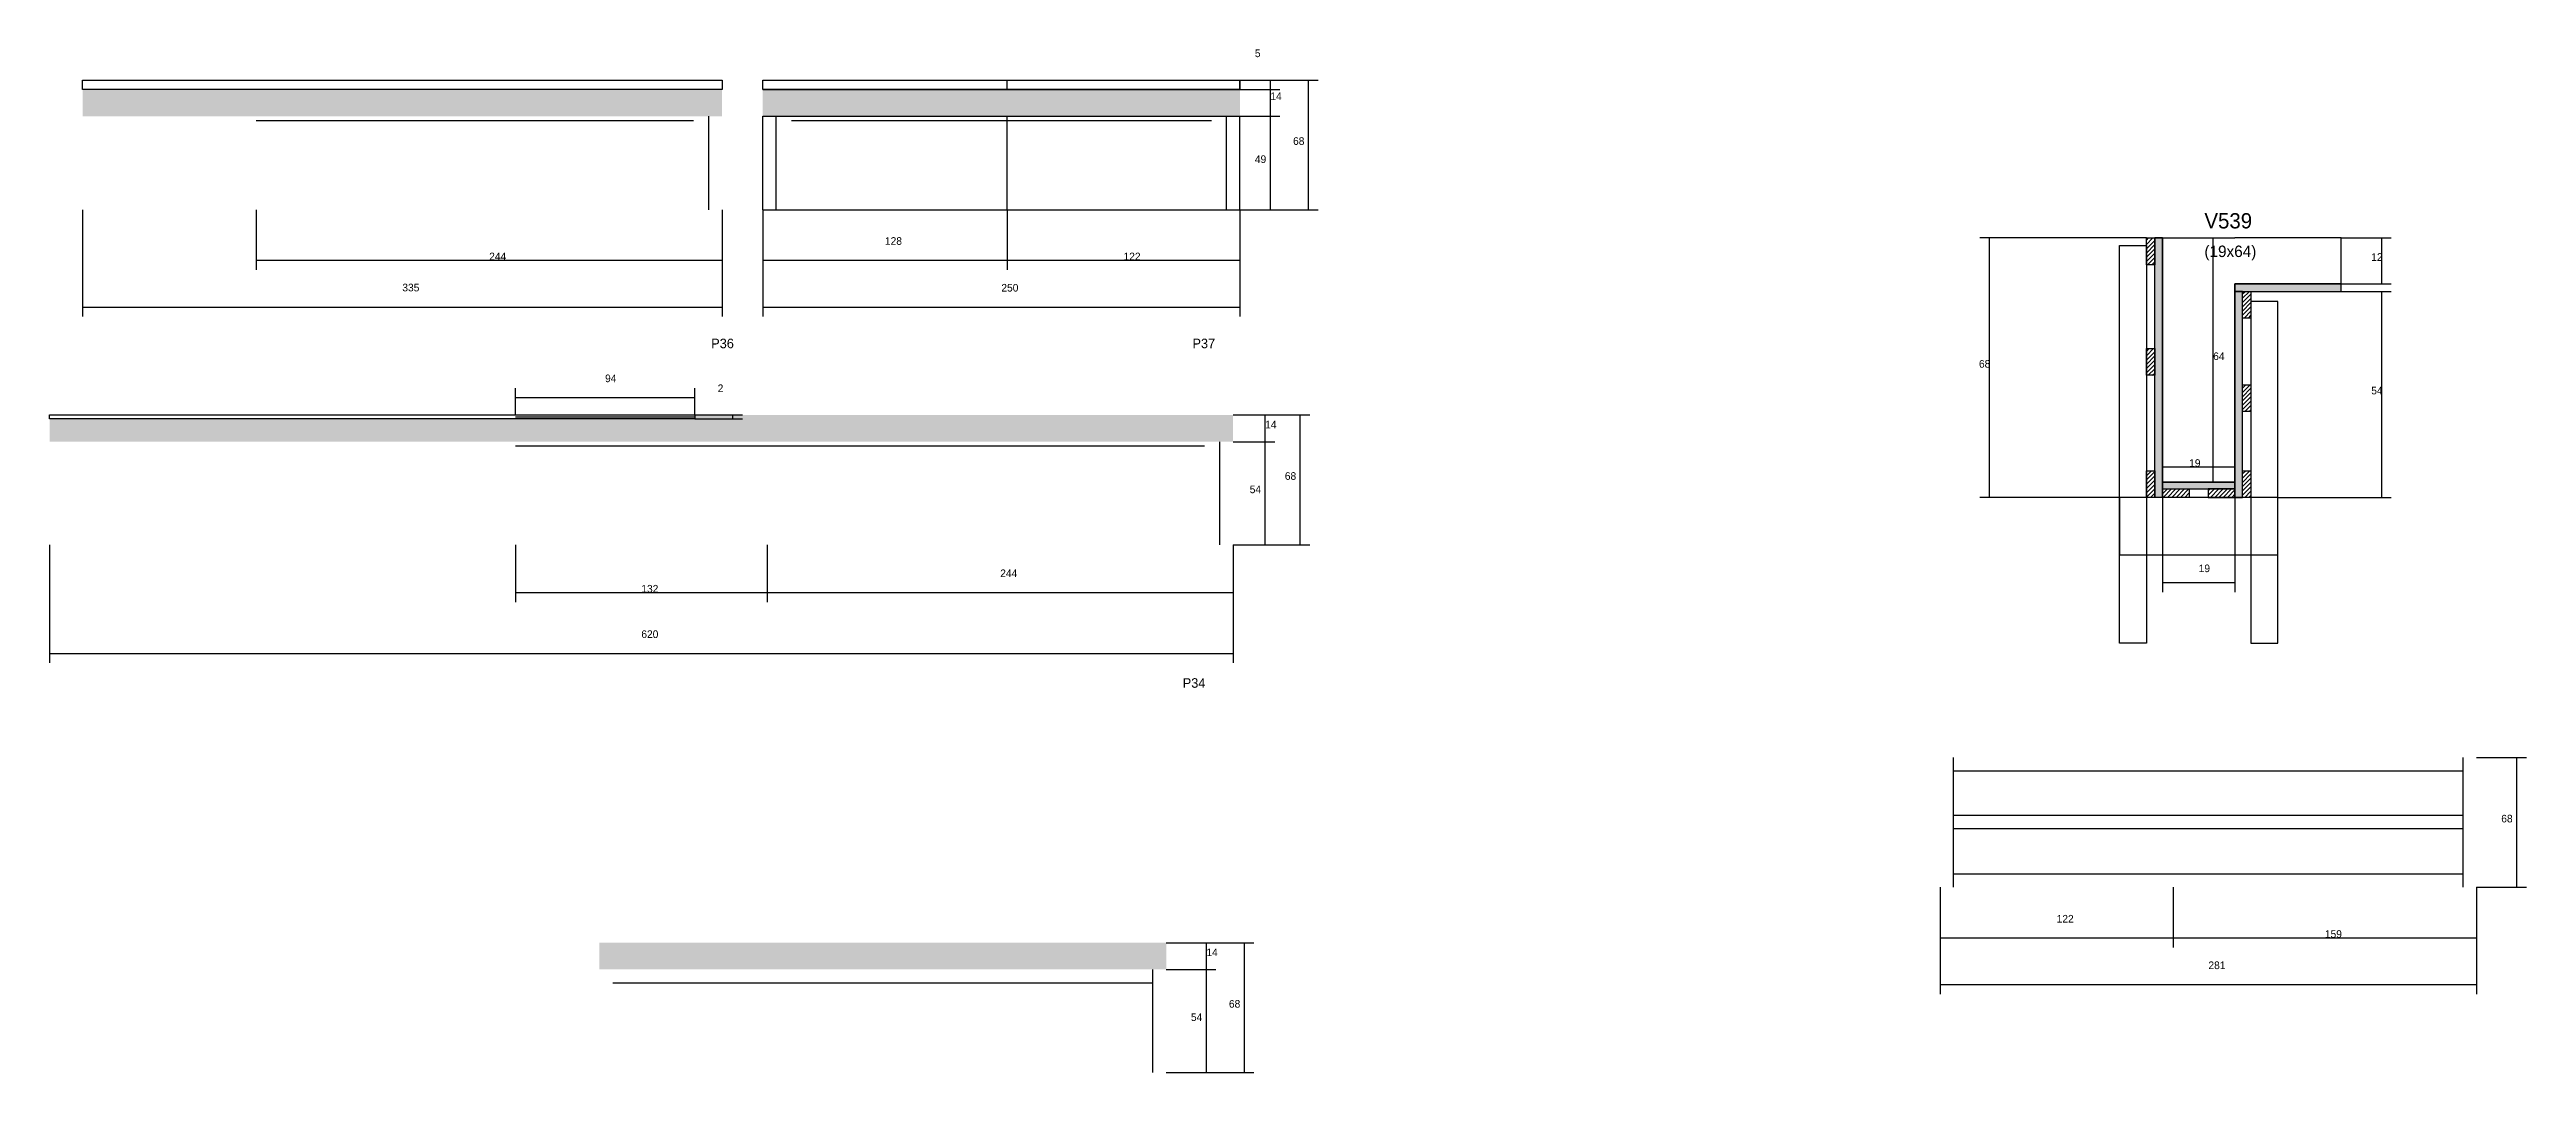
# Model space of a CAD drawing. Header units: metres. Extents: x 2369 to 3667, y -5994 to -5458.
import ezdxf

# ---------------------------------------------------------------- set-up
doc = ezdxf.new("R2010")
doc.units = ezdxf.units.M
for name, color, linetype in [('CONCRETO', 251, 'Continuous'), ('COTA', 241, 'Continuous'), ('Hachura', 253, 'Continuous'), ('Madeira', 126, 'Continuous'), ('NOMENCLATURA', 7, 'Continuous'), ('Painéis', 200, 'Continuous'), ('SARR_2.2x7', 40, 'Continuous'), ('SARR_3.5x7', 81, 'Continuous'), ('SARR_EDITAR', 141, 'Continuous'), ('Texto Seção', 7, 'Continuous')]:
    doc.layers.add(name, color=color, linetype=linetype)

msp = doc.modelspace()

# ---------------------------------------------------------------- hatches: boundary and pattern name
at = {"layer": 'COTA'}
h = msp.add_hatch(dxfattribs=at)
h.set_pattern_fill('AR-CONC', scale=0.03)
h.paths.add_polyline_path([(2386.4, -5492.7), (2386.4, -5478.7), (2386.4, -5478.7), (2721.4, -5478.7), (2721.4, -5478.7), (2721.4, -5492.7), (2721.4, -5492.7), (2386.4, -5492.7)])
h = msp.add_hatch(dxfattribs=at)
h.set_pattern_fill('AR-CONC', scale=0.03)
h.paths.add_polyline_path([(2742.7, -5478.7), (2742.7, -5492.7), (2742.7, -5492.7), (2992.7, -5492.7), (2992.7, -5492.7), (2992.7, -5478.7), (2992.7, -5478.7), (2742.7, -5478.7)])
h = msp.add_hatch(dxfattribs=at)
h.set_pattern_fill('AR-CONC', scale=0.03)
h.paths.add_polyline_path([(2707.1, -5651.3), (2707.1, -5649.3), (2707.1, -5649.3), (2989.1, -5649.3), (2989.1, -5649.3), (2989.1, -5663.3), (2989.1, -5663.3), (2369.1, -5663.3), (2369.1, -5663.3), (2369.1, -5651.3), (2369.1, -5651.3), (2707.1, -5651.3)])
h = msp.add_hatch(dxfattribs=at)
h.set_pattern_fill('AR-CONC', scale=0.03)
h.paths.add_polyline_path([(2954.1, -5940), (2954.1, -5926), (2954.1, -5926), (2657.1, -5926), (2657.1, -5926), (2657.1, -5940), (2657.1, -5940), (2954.1, -5940)])
at = {"layer": 'Hachura'}
h = msp.add_hatch(dxfattribs=at)
h.set_pattern_fill('ANSI31', scale=0.5)
h.paths.add_polyline_path([(3467.5, -5556.5), (3471.9, -5556.5), (3471.9, -5556.5), (3471.9, -5570.5), (3471.9, -5570.5), (3467.5, -5570.5), (3467.5, -5570.5), (3467.5, -5556.5)])
h = msp.add_hatch(color=8, dxfattribs=at)
h.dxf.hatch_style = 1
h.paths.add_polyline_path([(3471.9, -5556.5), (3475.9, -5556.5), (3475.9, -5556.5), (3475.9, -5692.5), (3475.9, -5692.5), (3471.9, -5692.5), (3471.9, -5692.5), (3471.9, -5556.5)])
h = msp.add_hatch(color=8, dxfattribs=at)
h.dxf.hatch_style = 1
h.paths.add_polyline_path([(3569.5, -5584.5), (3569.5, -5580.5), (3569.5, -5580.5), (3513.9, -5580.5), (3513.9, -5580.5), (3513.9, -5584.5), (3513.9, -5584.5), (3569.5, -5584.5)])
h = msp.add_hatch(color=8, dxfattribs=at)
h.dxf.hatch_style = 1
h.paths.add_polyline_path([(3517.9, -5584.5), (3513.9, -5584.5), (3513.9, -5584.5), (3513.9, -5692.5), (3513.9, -5692.5), (3517.9, -5692.5), (3517.9, -5692.5), (3517.9, -5584.5)])
h = msp.add_hatch(dxfattribs=at)
h.set_pattern_fill('ANSI31', scale=0.5)
h.paths.add_polyline_path([(3517.9, -5584.5), (3522.3, -5584.5), (3522.3, -5584.5), (3522.3, -5598.5), (3522.3, -5598.5), (3517.9, -5598.5), (3517.9, -5598.5), (3517.9, -5584.5)])
h = msp.add_hatch(dxfattribs=at)
h.set_pattern_fill('ANSI31', scale=0.5)
h.paths.add_polyline_path([(3467.5, -5614.5), (3471.9, -5614.5), (3471.9, -5614.5), (3471.9, -5628.5), (3471.9, -5628.5), (3467.5, -5628.5), (3467.5, -5628.5), (3467.5, -5614.5)])
h = msp.add_hatch(dxfattribs=at)
h.set_pattern_fill('ANSI31', scale=0.5)
h.paths.add_polyline_path([(3517.9, -5633.5), (3522.3, -5633.5), (3522.3, -5633.5), (3522.3, -5647.5), (3522.3, -5647.5), (3517.9, -5647.5), (3517.9, -5647.5), (3517.9, -5633.5)])
h = msp.add_hatch(dxfattribs=at)
h.set_pattern_fill('ANSI31', scale=0.5)
h.paths.add_polyline_path([(3467.5, -5678.5), (3471.9, -5678.5), (3471.9, -5678.5), (3471.9, -5692.5), (3471.9, -5692.5), (3467.5, -5692.5), (3467.5, -5692.5), (3467.5, -5678.5)])
h = msp.add_hatch(dxfattribs=at)
h.set_pattern_fill('ANSI31', scale=0.5)
h.paths.add_polyline_path([(3517.9, -5678.5), (3522.3, -5678.5), (3522.3, -5678.5), (3522.3, -5692.5), (3522.3, -5692.5), (3517.9, -5692.5), (3517.9, -5692.5), (3517.9, -5678.5)])
h = msp.add_hatch(color=8, dxfattribs=at)
h.dxf.hatch_style = 1
h.paths.add_polyline_path([(3513.9, -5688.1), (3513.9, -5684.5), (3513.9, -5684.5), (3475.9, -5684.5), (3475.9, -5684.5), (3475.9, -5688.1), (3475.9, -5688.1), (3513.9, -5688.1)])
h = msp.add_hatch(dxfattribs=at)
h.set_pattern_fill('ANSI31', scale=0.5)
h.paths.add_polyline_path([(3475.9, -5692.5), (3475.9, -5688.1), (3475.9, -5688.1), (3489.9, -5688.1), (3489.9, -5688.1), (3489.9, -5692.5), (3489.9, -5692.5), (3475.9, -5692.5)])
h = msp.add_hatch(dxfattribs=at)
h.set_pattern_fill('ANSI31', scale=0.5)
h.paths.add_polyline_path([(3513.9, -5692.5), (3513.9, -5688.1), (3513.9, -5688.1), (3499.9, -5688.1), (3499.9, -5688.1), (3499.9, -5692.5), (3499.9, -5692.5), (3513.9, -5692.5)])

# ---------------------------------------------------------------- linework, layer by layer
at = {"layer": 'CONCRETO'}
for points in [[(3513.9, -5580.5), (3513.9, -5582.5), (3513.9, -5582.5), (3513.9, -5684.5), (3475.9, -5684.5), (3475.9, -5556.5), (3471.9, -5556.5), (3471.9, -5556.5), (3513.9, -5556.5), (3513.9, -5556.5)], [(3475.9, -5580.5), (3475.9, -5580.5), (3475.9, -5612.5), (3475.9, -5612.5), (3475.9, -5684.5), (3513.9, -5684.5), (3513.9, -5580.5), (3569.5, -5580.5), (3569.5, -5556.5), (3513.9, -5556.5)]]:
    msp.add_lwpolyline(points, dxfattribs=at)
at = {"layer": 'COTA'}
for p, q in [((2992.7, -5473.7), (3033.6, -5473.7)), ((2992.7, -5473.7), (3013.6, -5473.7)), ((3008.6, -5478.7), (3008.6, -5473.7)), ((3028.6, -5541.7), (3028.6, -5473.7)), ((2992.7, -5478.7), (3013.6, -5478.7)), ((3008.6, -5492.7), (3008.6, -5478.7)), ((3008.6, -5478.7), (3013.6, -5478.7)), ((2992.7, -5492.7), (3013.6, -5492.7)), ((3008.6, -5541.7), (3008.6, -5492.7)), ((3008.6, -5492.7), (3013.6, -5492.7)), ((2386.4, -5541.7), (2386.4, -5597.7)), ((2477.4, -5541.7), (2477.4, -5573.2)), ((2721.4, -5541.7), (2721.4, -5573.2)), ((2721.4, -5541.7), (2721.4, -5597.7)), ((2742.7, -5541.7), (2742.7, -5573.2)), ((2742.7, -5541.7), (2742.7, -5597.7)), ((2870.7, -5541.7), (2870.7, -5573.2)), ((2870.7, -5541.7), (2870.7, -5573.2)), ((2992.7, -5541.7), (2992.7, -5573.2)), ((2992.7, -5541.7), (2992.7, -5597.7)), ((2992.7, -5541.7), (3013.6, -5541.7)), ((2992.7, -5541.7), (3033.6, -5541.7)), ((3467.5, -5556.5), (3380.3, -5556.5)), ((3385.3, -5692.5), (3385.3, -5556.5)), ((3475.9, -5556.5), (3507.5, -5556.5)), ((3502.5, -5684.5), (3502.5, -5556.5)), ((3569.5, -5556.5), (3595.8, -5556.5)), ((3590.8, -5580.5), (3590.8, -5556.5)), ((2477.4, -5568.2), (2721.4, -5568.2)), ((2742.7, -5568.2), (2870.7, -5568.2)), ((2870.7, -5568.2), (2992.7, -5568.2)), ((3531.9, -5584.5), (3595.8, -5584.5)), ((3569.5, -5580.5), (3595.8, -5580.5)), ((3590.8, -5692.5), (3590.8, -5584.5)), ((2386.4, -5592.7), (2721.4, -5592.7)), ((2742.7, -5592.7), (2992.7, -5592.7)), ((2707.1, -5649.3), (2732.1, -5649.3)), ((2707.1, -5651.3), (2732.1, -5651.3)), ((2727.1, -5651.3), (2727.1, -5649.3)), ((2989.1, -5649.3), (3010.9, -5649.3)), ((2989.1, -5649.3), (3029.3, -5649.3)), ((3005.9, -5663.3), (3005.9, -5649.3)), ((3024.3, -5717.3), (3024.3, -5649.3)), ((2989.1, -5663.3), (3010.9, -5663.3)), ((2989.1, -5663.3), (3010.9, -5663.3)), ((3005.9, -5717.3), (3005.9, -5663.3)), ((3475.9, -5692.5), (3475.9, -5671.5)), ((3475.9, -5676.5), (3513.9, -5676.5)), ((3513.9, -5692.5), (3513.9, -5671.5)), ((3453.5, -5692.5), (3380.3, -5692.5)), ((3475.9, -5684.5), (3507.5, -5684.5)), ((3475.9, -5692.5), (3475.9, -5742.2)), ((3513.9, -5692.5), (3513.9, -5742.2)), ((3536.3, -5692.5), (3595.8, -5692.5)), ((2369.1, -5717.3), (2369.1, -5779.3)), ((2613.1, -5717.3), (2613.1, -5747.4)), ((2745.1, -5717.3), (2745.1, -5747.4)), ((2745.1, -5717.3), (2745.1, -5747.4)), ((2989.1, -5717.3), (2989.1, -5747.4)), ((2989.1, -5717.3), (2989.1, -5779.3)), ((2989.1, -5717.3), (3010.9, -5717.3)), ((2989.1, -5717.3), (3029.3, -5717.3)), ((2613.1, -5742.4), (2745.1, -5742.4)), ((2745.1, -5742.4), (2989.1, -5742.4)), ((3475.9, -5737.2), (3513.9, -5737.2)), ((2369.1, -5774.3), (2989.1, -5774.3)), ((3640.5, -5828.9), (3666.6, -5828.9)), ((3661.6, -5896.9), (3661.6, -5828.9)), ((3359.5, -5896.9), (3359.5, -5928.4)), ((3359.5, -5896.9), (3359.5, -5952.9)), ((3481.5, -5896.9), (3481.5, -5928.4)), ((3481.5, -5896.9), (3481.5, -5928.4)), ((3640.5, -5896.9), (3640.5, -5928.4)), ((3640.5, -5896.9), (3640.5, -5952.9)), ((3640.5, -5896.9), (3666.6, -5896.9)), ((2954.1, -5926), (2980.1, -5926)), ((2954.1, -5926), (3000, -5926)), ((2975.1, -5940), (2975.1, -5926)), ((2995, -5994), (2995, -5926)), ((3359.5, -5923.4), (3481.5, -5923.4)), ((3481.5, -5923.4), (3640.5, -5923.4)), ((2954.1, -5940), (2980.1, -5940)), ((2954.1, -5940), (2980.1, -5940)), ((2975.1, -5994), (2975.1, -5940)), ((3359.5, -5947.9), (3640.5, -5947.9)), ((2954.1, -5994), (2980.1, -5994)), ((2954.1, -5994), (3000, -5994))]:
    msp.add_line(p, q, dxfattribs=at)
at = {"layer": 'Madeira'}
for points in [[(3467.5, -5556.5), (3471.9, -5556.5), (3471.9, -5570.5), (3467.5, -5570.5)], [(3517.9, -5584.5), (3522.3, -5584.5), (3522.3, -5598.5), (3517.9, -5598.5)], [(3467.5, -5614.5), (3471.9, -5614.5), (3471.9, -5628.5), (3467.5, -5628.5)], [(3517.9, -5633.5), (3522.3, -5633.5), (3522.3, -5647.5), (3517.9, -5647.5)], [(3467.5, -5678.5), (3471.9, -5678.5), (3471.9, -5692.5), (3467.5, -5692.5)], [(3517.9, -5678.5), (3522.3, -5678.5), (3522.3, -5692.5), (3517.9, -5692.5)], [(3475.9, -5692.5), (3475.9, -5688.1), (3489.9, -5688.1), (3489.9, -5692.5)], [(3513.9, -5692.5), (3513.9, -5688.1), (3499.9, -5688.1), (3499.9, -5692.5)]]:
    msp.add_lwpolyline(points, close=True, dxfattribs=at)
at = {"layer": 'Painéis'}
for p, q in [((2742.7, -5473.7), (2992.7, -5473.7)), ((2870.7, -5478.7), (2870.7, -5473.7)), ((2992.7, -5478.7), (2992.7, -5473.7)), ((2742.7, -5478.7), (2992.7, -5478.7)), ((2742.7, -5492.7), (2992.7, -5492.7)), ((2742.7, -5541.7), (2742.7, -5492.7)), ((2870.7, -5541.7), (2870.7, -5492.7)), ((2992.7, -5541.7), (2992.7, -5492.7)), ((2742.7, -5541.7), (2992.7, -5541.7)), ((2613.1, -5649.3), (2613.1, -5635.2)), ((2613.1, -5640.2), (2707.1, -5640.2)), ((2707.1, -5649.3), (2707.1, -5635.2))]:
    msp.add_line(p, q, dxfattribs=at)
for points in [[(2386.4, -5473.7), (2721.4, -5473.7), (2721.4, -5478.7), (2386.4, -5478.7)], [(2742.7, -5473.7), (2992.7, -5473.7), (2992.7, -5478.7), (2742.7, -5478.7)], [(3471.9, -5556.5), (3475.9, -5556.5), (3475.9, -5692.5), (3471.9, -5692.5)], [(3569.5, -5584.5), (3569.5, -5580.5), (3513.9, -5580.5), (3513.9, -5584.5)], [(3517.9, -5584.5), (3513.9, -5584.5), (3513.9, -5692.5), (3517.9, -5692.5)], [(2369.1, -5649.3), (2707.1, -5649.3), (2707.1, -5651.3), (2369.1, -5651.3)], [(3513.9, -5688.1), (3513.9, -5684.5), (3475.9, -5684.5), (3475.9, -5688.1)]]:
    msp.add_lwpolyline(points, close=True, dxfattribs=at)
at = {"layer": 'SARR_2.2x7'}
for p, q in [((2477.4, -5494.9), (2706.4, -5494.9)), ((2714.4, -5541.7), (2714.4, -5492.7)), ((2749.7, -5541.7), (2749.7, -5492.7)), ((2757.7, -5494.9), (2870.7, -5494.9)), ((2870.7, -5494.9), (2977.7, -5494.9)), ((2985.7, -5541.7), (2985.7, -5492.7)), ((2613.1, -5665.5), (2745.1, -5665.5)), ((2745.1, -5665.5), (2974.1, -5665.5)), ((2982.1, -5717.3), (2982.1, -5663.3)), ((3366.5, -5896.9), (3366.5, -5828.9)), ((3366.5, -5835.9), (3481.5, -5835.9)), ((3481.5, -5835.9), (3633.5, -5835.9)), ((3633.5, -5896.9), (3633.5, -5828.9)), ((3366.5, -5859.1), (3481.5, -5859.1)), ((3481.5, -5859.1), (3633.5, -5859.1)), ((3366.5, -5866.1), (3481.5, -5866.1)), ((3481.5, -5866.1), (3633.5, -5866.1)), ((3366.5, -5889.9), (3481.5, -5889.9)), ((3481.5, -5889.9), (3633.5, -5889.9)), ((2947.1, -5994), (2947.1, -5940)), ((2664.1, -5947), (2805.6, -5947)), ((2805.6, -5947), (2947.1, -5947))]:
    msp.add_line(p, q, dxfattribs=at)
at = {"layer": 'SARR_3.5x7'}
for points in [[(3453.5, -5560.4), (3467.5, -5560.4), (3467.5, -5769), (3453.5, -5769)], [(3536.3, -5589.8), (3522.3, -5589.8), (3522.3, -5769), (3536.3, -5769)], [(3536.3, -5692.5), (3453.5, -5692.5), (3453.5, -5722.6), (3536.3, -5722.6)]]:
    msp.add_lwpolyline(points, close=True, dxfattribs=at)
at = {"layer": 'SARR_EDITAR'}
msp.add_line((2613.1, -5650.3), (2707.1, -5650.3), dxfattribs=at)

# ---------------------------------------------------------------- texts
at = {"layer": 'COTA'}
for s, p in [('5', (3000.5, -5461.7)), ('14', (3008.6, -5484.2)), ('49', (3000.5, -5517.2)), ('68', (3020.5, -5507.7)), ('244', (2599.4, -5568.2)), ('128', (2806.7, -5560.1)), ('122', (2931.7, -5568.2)), ('12', (3585.3, -5568.5)), ('335', (2553.9, -5584.5)), ('250', (2867.7, -5584.6)), ('64', (3502.5, -5620.5)), ('68', (3379.8, -5624.5)), ('2', (2719.1, -5637.3)), ('54', (3585.3, -5638.5)), ('14', (3005.9, -5656.3)), ('68', (3016.2, -5683.3)), ('19', (3489.9, -5676.5)), ('54', (2997.8, -5690.3)), ('244', (2867.1, -5734.3)), ('19', (3494.9, -5731.7)), ('132', (2679.1, -5742.4)), ('620', (2679.1, -5766.2)), ('68', (3653.4, -5862.9)), ('122', (3420.5, -5915.4)), ('14', (2975.1, -5933)), ('159', (3561, -5923.4)), ('281', (3500, -5939.8)), ('54', (2967, -5967)), ('68', (2986.9, -5960))]:
    msp.add_text(s, height=4, dxfattribs=at).set_placement(p)
at = {"layer": 'NOMENCLATURA'}
for s, p in [('P36', (2715.7, -5614.3)), ('P37', (2967.8, -5614.3)), ('P34', (2962.7, -5792.3))]:
    msp.add_text(s, height=5, dxfattribs=at).set_placement(p)
at = {"layer": 'Painéis'}
msp.add_text('94', height=4, dxfattribs=at).set_placement((2660.1, -5632.1))
at = {"layer": 'Texto Seção'}
for s, height, p in [('V539', 8, (3497.9, -5551.5)), ('(19x64)', 6, (3497.9, -5566.5))]:
    msp.add_text(s, height=height, dxfattribs=at).set_placement(p)

doc.saveas('drawing.dxf')
